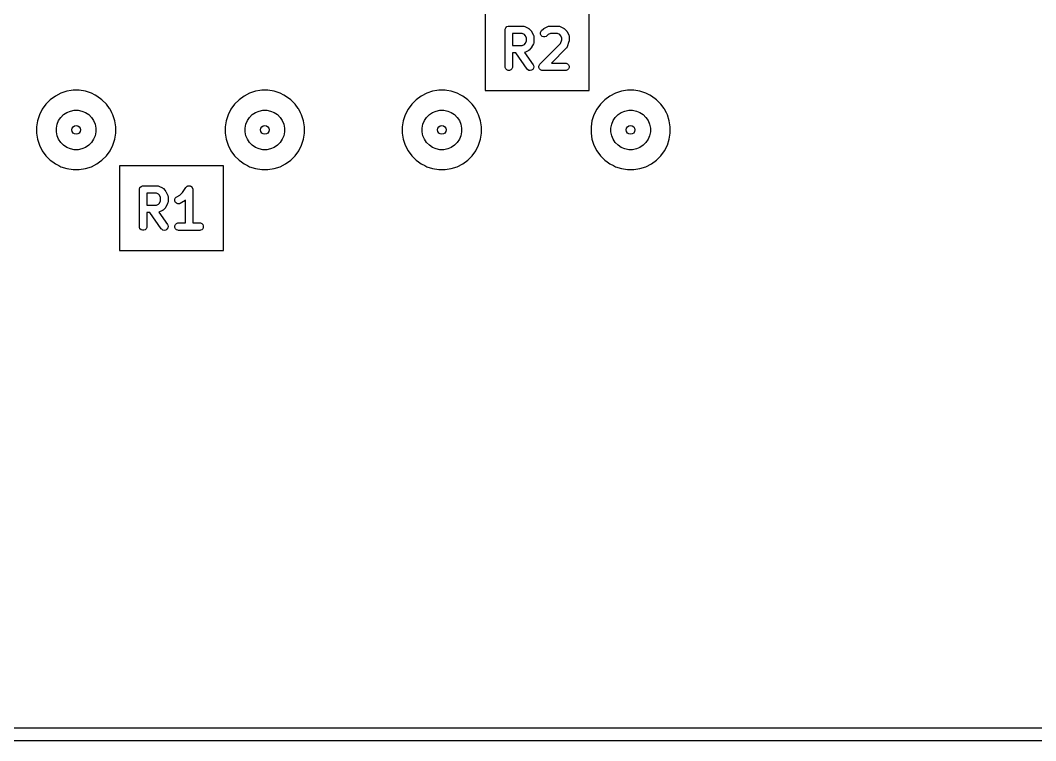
# Model space of a CAD drawing. Extents: x 20 to 124, y -124 to -20.
# Drawn here: x 44.34 to 85.34, y -124 to -94.91 of the extents above; entities that cross this region are included whole.
import ezdxf

# ---------------------------------------------------------------- set-up
doc = ezdxf.new("R2010")
doc.units = 0
doc.layers.add('BLACK', color=7, linetype='CONTINUOUS')
doc.layers.add('WHITE', color=7, linetype='CONTINUOUS')

msp = doc.modelspace()

# ---------------------------------------------------------------- linework, layer by layer
at = {"layer": 'BLACK', "linetype": 'CONTINUOUS'}
for p, q in [((63.112357, -94.333603), (63.112357, -97.749155)), ((67.310797, -97.749155), (67.310797, -94.333603)), ((63.917857, -95.290828), (63.920739, -95.261564)), ((63.917857, -96.790828), (63.917857, -95.290828)), ((63.920739, -95.261564), (63.943137, -95.207492)), ((63.943137, -95.207492), (63.984521, -95.166108)), ((63.984521, -95.166108), (64.038593, -95.14371)), ((64.038593, -95.14371), (64.067857, -95.140828)), ((64.067857, -95.140828), (64.639286, -95.140828)), ((64.603876, -95.440828), (64.217857, -95.440828)), ((64.217857, -95.440828), (64.217857, -95.926542)), ((64.69329, -95.485535), (64.603876, -95.440828)), ((64.639286, -95.140828), (64.66855, -95.14371)), ((64.66855, -95.14371), (64.67353, -95.145773)), ((64.67353, -95.145773), (64.678905, -95.146155)), ((64.678905, -95.146155), (64.706368, -95.156664)), ((64.730294, -95.522539), (64.69329, -95.485535)), ((64.706368, -95.156664), (64.849225, -95.228093)), ((64.775, -95.611951), (64.730294, -95.522539)), ((64.849225, -95.228093), (64.86182, -95.236021)), ((64.86182, -95.236021), (64.865477, -95.237536)), ((64.865477, -95.237536), (64.869594, -95.240915)), ((64.869594, -95.240915), (64.874111, -95.243758)), ((64.874111, -95.243758), (64.876708, -95.246752)), ((64.876708, -95.246752), (64.888208, -95.25619)), ((64.888208, -95.25619), (64.959637, -95.327618)), ((64.959637, -95.327618), (64.969079, -95.339123)), ((64.969079, -95.339123), (64.972071, -95.341718)), ((64.972071, -95.341718), (64.97491, -95.346228)), ((64.97491, -95.346228), (64.978292, -95.350349)), ((64.978292, -95.350349), (64.979807, -95.354008)), ((64.979807, -95.354008), (64.987736, -95.366603)), ((64.987736, -95.366603), (65.059164, -95.509461)), ((65.059164, -95.509461), (65.069674, -95.536924)), ((65.349311, -95.404422), (65.371708, -95.35035)), ((65.349311, -95.462948), (65.349311, -95.404422)), ((65.371708, -95.51702), (65.349311, -95.462948)), ((65.371708, -95.35035), (65.390363, -95.327619)), ((65.413094, -95.558406), (65.371708, -95.51702)), ((65.390363, -95.327619), (65.461791, -95.256191)), ((65.461791, -95.256191), (65.473293, -95.24675)), ((65.473293, -95.24675), (65.475889, -95.243758)), ((65.475889, -95.243758), (65.480398, -95.240919)), ((65.480398, -95.240919), (65.484521, -95.237536)), ((65.484521, -95.237536), (65.488183, -95.236019)), ((65.488183, -95.236019), (65.500775, -95.228093)), ((65.500775, -95.228093), (65.643633, -95.156664)), ((65.656711, -95.485535), (65.602495, -95.539751)), ((65.643633, -95.156664), (65.671096, -95.146154)), ((65.746125, -95.440828), (65.656711, -95.485535)), ((65.671096, -95.146154), (65.676473, -95.145771)), ((65.676473, -95.145771), (65.681451, -95.14371)), ((65.681451, -95.14371), (65.710715, -95.140828)), ((65.710715, -95.140828), (66.067857, -95.140828)), ((66.032447, -95.440828), (65.746125, -95.440828)), ((66.121861, -95.485535), (66.032447, -95.440828)), ((66.067857, -95.140828), (66.097121, -95.14371)), ((66.097121, -95.14371), (66.102098, -95.145771)), ((66.102098, -95.145771), (66.107476, -95.146154)), ((66.107476, -95.146154), (66.134939, -95.156664)), ((66.158865, -95.522539), (66.121861, -95.485535)), ((66.134939, -95.156664), (66.277797, -95.228093)), ((66.203572, -95.611952), (66.158865, -95.522539)), ((66.277797, -95.228093), (66.29039, -95.23602)), ((66.29039, -95.23602), (66.29405, -95.237536)), ((66.29405, -95.237536), (66.298169, -95.240917)), ((66.298169, -95.240917), (66.302683, -95.243758)), ((66.302683, -95.243758), (66.305279, -95.246751)), ((66.305279, -95.246751), (66.316781, -95.256191)), ((66.316781, -95.256191), (66.388209, -95.327619)), ((66.388209, -95.327619), (66.397649, -95.339121)), ((66.397649, -95.339121), (66.400642, -95.341717)), ((66.400642, -95.341717), (66.40348, -95.346226)), ((66.40348, -95.346226), (66.406864, -95.350349)), ((66.406864, -95.350349), (66.40838, -95.354011)), ((66.40838, -95.354011), (66.416307, -95.366603)), ((66.416307, -95.366603), (66.487736, -95.509459)), ((66.487736, -95.509459), (66.498245, -95.536923)), ((64.217857, -95.926542), (64.603876, -95.926542)), ((64.603876, -95.926542), (64.693288, -95.881836)), ((64.693288, -95.881836), (64.730293, -95.844831)), ((64.730293, -95.844831), (64.775, -95.755418)), ((64.775, -95.755418), (64.775, -95.611951)), ((65.059164, -95.857909), (64.987736, -96.000767)), ((65.069674, -95.830446), (65.059164, -95.857909)), ((65.069674, -95.536924), (65.070055, -95.542299)), ((65.070055, -95.82507), (65.069674, -95.830446)), ((65.070055, -95.542299), (65.072118, -95.547278)), ((65.072118, -95.820092), (65.070055, -95.82507)), ((65.072118, -95.547278), (65.075, -95.576542)), ((65.075, -95.790828), (65.072118, -95.820092)), ((65.075, -95.576542), (65.075, -95.790828)), ((65.318934, -96.684762), (66.151038, -95.852657)), ((65.467166, -95.580803), (65.413094, -95.558406)), ((65.525692, -95.580803), (65.467166, -95.580803)), ((65.579764, -95.558406), (65.525692, -95.580803)), ((65.602495, -95.539751), (65.579764, -95.558406)), ((66.151038, -95.852657), (66.203572, -95.695059)), ((66.203572, -95.695059), (66.203572, -95.611952)), ((66.495874, -95.766835), (66.424445, -95.98112)), ((66.499173, -95.752325), (66.495874, -95.766835)), ((66.498245, -95.536923), (66.498626, -95.542297)), ((66.498626, -95.542297), (66.50069, -95.547278)), ((66.50069, -95.748664), (66.499173, -95.752325)), ((66.50069, -95.547278), (66.503572, -95.576542)), ((66.501212, -95.743355), (66.50069, -95.748664)), ((66.502394, -95.738161), (66.501212, -95.743355)), ((66.503572, -95.7194), (66.502113, -95.734211)), ((66.502113, -95.734211), (66.502394, -95.738161)), ((66.503572, -95.576542), (66.503572, -95.7194)), ((64.346902, -96.226542), (64.217857, -96.226542)), ((64.217857, -96.226542), (64.217857, -96.790828)), ((64.802115, -96.876847), (64.346902, -96.226542)), ((64.706368, -96.210706), (64.702933, -96.21202)), ((64.702933, -96.21202), (65.047885, -96.704809)), ((64.849225, -96.139278), (64.706368, -96.210706)), ((64.861818, -96.13135), (64.849225, -96.139278)), ((64.865478, -96.129835), (64.861818, -96.13135)), ((64.869597, -96.126453), (64.865478, -96.129835)), ((64.874111, -96.123613), (64.869597, -96.126453)), ((64.876707, -96.120619), (64.874111, -96.123613)), ((64.888209, -96.11118), (64.876707, -96.120619)), ((64.959638, -96.039751), (64.888209, -96.11118)), ((64.969079, -96.028246), (64.959638, -96.039751)), ((64.972071, -96.025652), (64.969079, -96.028246)), ((64.974909, -96.021142), (64.972071, -96.025652)), ((64.978293, -96.01702), (64.974909, -96.021142)), ((64.979809, -96.013358), (64.978293, -96.01702)), ((64.987736, -96.000767), (64.979809, -96.013358)), ((66.388209, -96.039751), (65.787132, -96.640828)), ((66.406864, -96.017021), (66.388209, -96.039751)), ((66.408927, -96.012039), (66.406864, -96.017021)), ((66.412457, -96.00797), (66.408927, -96.012039)), ((66.424445, -95.98112), (66.412457, -96.00797)), ((65.047885, -96.704809), (65.062306, -96.730435)), ((65.062306, -96.730435), (65.074965, -96.787577)), ((65.277882, -96.761565), (65.300279, -96.707493)), ((65.300279, -96.707493), (65.318934, -96.684762)), ((65.787132, -96.640828), (66.353572, -96.640828)), ((66.353572, -96.640828), (66.382836, -96.64371)), ((66.382836, -96.64371), (66.436908, -96.666108)), ((66.436908, -96.666108), (66.478292, -96.707492)), ((66.478292, -96.707492), (66.50069, -96.761564)), ((63.920739, -96.820092), (63.917857, -96.790828)), ((63.943137, -96.874164), (63.920739, -96.820092)), ((63.984521, -96.915548), (63.943137, -96.874164)), ((64.038593, -96.937946), (63.984521, -96.915548)), ((64.097121, -96.937946), (64.038593, -96.937946)), ((64.151193, -96.915548), (64.097121, -96.937946)), ((64.192577, -96.874164), (64.151193, -96.915548)), ((64.214975, -96.820092), (64.192577, -96.874164)), ((64.217857, -96.790828), (64.214975, -96.820092)), ((64.821258, -96.899169), (64.802115, -96.876847)), ((64.870615, -96.930622), (64.821258, -96.899169)), ((64.928251, -96.940793), (64.870615, -96.930622)), ((64.985393, -96.928134), (64.928251, -96.940793)), ((65.033341, -96.89457), (64.985393, -96.928134)), ((65.064794, -96.845213), (65.033341, -96.89457)), ((65.074965, -96.787577), (65.064794, -96.845213)), ((65.277882, -96.820091), (65.277882, -96.761565)), ((65.300279, -96.874163), (65.277882, -96.820091)), ((65.341665, -96.915549), (65.300279, -96.874163)), ((65.372048, -96.928134), (65.341665, -96.915549)), ((65.395736, -96.937946), (65.372048, -96.928134)), ((65.425, -96.940828), (65.395736, -96.937946)), ((66.353572, -96.940828), (65.425, -96.940828)), ((66.382836, -96.937946), (66.353572, -96.940828)), ((66.436908, -96.915548), (66.382836, -96.937946)), ((66.478292, -96.874164), (66.436908, -96.915548)), ((66.50069, -96.820092), (66.478292, -96.874164)), ((66.50069, -96.761564), (66.50069, -96.820092)), ((45.756151, -97.968632), (45.55235, -98.116701)), ((45.980616, -97.85426), (45.756151, -97.968632)), ((46.220214, -97.77641), (45.980616, -97.85426)), ((46.392295, -97.749155), (46.220214, -97.77641)), ((46.469038, -97.737), (46.392295, -97.749155)), ((46.720962, -97.737), (46.469038, -97.737)), ((46.969785, -97.77641), (46.720962, -97.737)), ((47.209383, -97.85426), (46.969785, -97.77641)), ((47.363747, -97.932913), (47.209383, -97.85426)), ((47.433845, -97.96863), (47.363747, -97.932913)), ((47.433847, -97.968631), (47.433845, -97.96863)), ((47.433848, -97.968632), (47.433847, -97.968631)), ((47.637649, -98.116701), (47.433848, -97.968632)), ((53.376151, -97.968632), (53.17235, -98.116701)), ((53.600616, -97.85426), (53.376151, -97.968632)), ((53.840214, -97.77641), (53.600616, -97.85426)), ((54.012295, -97.749155), (53.840214, -97.77641)), ((54.089038, -97.737), (54.012295, -97.749155)), ((54.340962, -97.737), (54.089038, -97.737)), ((54.589785, -97.77641), (54.340962, -97.737)), ((54.829383, -97.85426), (54.589785, -97.77641)), ((54.983747, -97.932913), (54.829383, -97.85426)), ((55.053845, -97.96863), (54.983747, -97.932913)), ((55.053847, -97.968631), (55.053845, -97.96863)), ((55.053848, -97.968632), (55.053847, -97.968631)), ((55.257649, -98.116701), (55.053848, -97.968632)), ((60.526151, -97.968632), (60.32235, -98.116701)), ((60.750616, -97.85426), (60.526151, -97.968632)), ((60.990214, -97.77641), (60.750616, -97.85426)), ((61.162295, -97.749155), (60.990214, -97.77641)), ((61.239038, -97.737), (61.162295, -97.749155)), ((61.490962, -97.737), (61.239038, -97.737)), ((61.567705, -97.749155), (61.490962, -97.737)), ((61.739785, -97.77641), (61.567705, -97.749155)), ((61.979383, -97.85426), (61.739785, -97.77641)), ((62.133747, -97.932913), (61.979383, -97.85426)), ((62.203845, -97.96863), (62.133747, -97.932913)), ((62.203847, -97.968631), (62.203845, -97.96863)), ((62.203848, -97.968632), (62.203847, -97.968631)), ((62.407649, -98.116701), (62.203848, -97.968632)), ((63.112357, -97.749155), (67.310797, -97.749155)), ((68.146151, -97.968632), (67.94235, -98.116701)), ((68.370616, -97.85426), (68.146151, -97.968632)), ((68.610214, -97.77641), (68.370616, -97.85426)), ((68.782295, -97.749155), (68.610214, -97.77641)), ((68.859038, -97.737), (68.782295, -97.749155)), ((69.110962, -97.737), (68.859038, -97.737)), ((69.359785, -97.77641), (69.110962, -97.737)), ((69.599383, -97.85426), (69.359785, -97.77641)), ((69.753747, -97.932913), (69.599383, -97.85426)), ((69.823845, -97.96863), (69.753747, -97.932913)), ((69.823847, -97.968631), (69.823845, -97.96863)), ((69.823848, -97.968632), (69.823847, -97.968631)), ((70.027649, -98.116701), (69.823848, -97.968632)), ((45.374201, -98.29485), (45.226132, -98.498651)), ((45.374205, -98.294845), (45.374201, -98.29485)), ((45.552345, -98.116705), (45.374205, -98.294845)), ((45.55235, -98.116701), (45.552345, -98.116705)), ((47.637654, -98.116705), (47.637649, -98.116701)), ((47.815794, -98.294845), (47.637654, -98.116705)), ((47.815798, -98.29485), (47.815794, -98.294845)), ((47.944952, -98.472617), (47.815798, -98.29485)), ((52.994201, -98.29485), (52.846132, -98.498651)), ((52.994205, -98.294845), (52.994201, -98.29485)), ((53.172345, -98.116705), (52.994205, -98.294845)), ((53.17235, -98.116701), (53.172345, -98.116705)), ((55.257654, -98.116705), (55.257649, -98.116701)), ((55.435794, -98.294845), (55.257654, -98.116705)), ((55.435798, -98.29485), (55.435794, -98.294845)), ((55.564952, -98.472617), (55.435798, -98.29485)), ((60.144201, -98.29485), (59.996132, -98.498651)), ((60.144205, -98.294845), (60.144201, -98.29485)), ((60.322345, -98.116705), (60.144205, -98.294845)), ((60.32235, -98.116701), (60.322345, -98.116705)), ((62.407654, -98.116705), (62.407649, -98.116701)), ((62.585794, -98.294845), (62.407654, -98.116705)), ((62.585798, -98.29485), (62.585794, -98.294845)), ((62.714952, -98.472617), (62.585798, -98.29485)), ((67.764201, -98.29485), (67.616132, -98.498651)), ((67.764205, -98.294845), (67.764201, -98.29485)), ((67.942345, -98.116705), (67.764205, -98.294845)), ((67.94235, -98.116701), (67.942345, -98.116705)), ((70.027654, -98.116705), (70.027649, -98.116701)), ((70.205794, -98.294845), (70.027654, -98.116705)), ((70.205798, -98.29485), (70.205794, -98.294845)), ((70.334952, -98.472617), (70.205798, -98.29485)), ((45.11176, -98.723116), (45.03391, -98.962714)), ((45.226132, -98.498651), (45.11176, -98.723116)), ((45.976592, -98.829985), (46.087485, -98.719092)), ((46.087485, -98.719092), (46.217883, -98.631963)), ((46.217883, -98.631963), (46.362772, -98.571948)), ((46.362772, -98.571948), (46.516586, -98.541352)), ((46.516586, -98.541352), (46.673414, -98.541352)), ((46.673414, -98.541352), (46.827228, -98.571948)), ((46.827228, -98.571948), (46.972117, -98.631963)), ((46.972117, -98.631963), (47.102515, -98.719092)), ((47.102515, -98.719092), (47.213408, -98.829985)), ((47.96387, -98.498655), (47.944952, -98.472617)), ((48.036747, -98.641684), (47.96387, -98.498655)), ((48.078239, -98.723116), (48.036747, -98.641684)), ((48.078239, -98.723118), (48.078239, -98.723116)), ((48.078241, -98.723121), (48.078239, -98.723118)), ((48.15609, -98.962715), (48.078241, -98.723121)), ((52.73176, -98.723116), (52.65391, -98.962714)), ((52.846132, -98.498651), (52.73176, -98.723116)), ((53.596592, -98.829985), (53.707485, -98.719092)), ((53.707485, -98.719092), (53.837883, -98.631963)), ((53.837883, -98.631963), (53.982772, -98.571948)), ((53.982772, -98.571948), (54.136586, -98.541352)), ((54.136586, -98.541352), (54.293414, -98.541352)), ((54.293414, -98.541352), (54.447228, -98.571948)), ((54.447228, -98.571948), (54.592117, -98.631963)), ((54.592117, -98.631963), (54.722515, -98.719092)), ((54.722515, -98.719092), (54.833408, -98.829985)), ((55.58387, -98.498655), (55.564952, -98.472617)), ((55.656747, -98.641684), (55.58387, -98.498655)), ((55.698239, -98.723116), (55.656747, -98.641684)), ((55.698239, -98.723118), (55.698239, -98.723116)), ((55.698241, -98.723121), (55.698239, -98.723118)), ((55.77609, -98.962715), (55.698241, -98.723121)), ((59.88176, -98.723116), (59.80391, -98.962714)), ((59.996132, -98.498651), (59.88176, -98.723116)), ((60.746592, -98.829985), (60.857485, -98.719092)), ((60.857485, -98.719092), (60.987883, -98.631963)), ((60.987883, -98.631963), (61.132772, -98.571948)), ((61.132772, -98.571948), (61.286586, -98.541352)), ((61.286586, -98.541352), (61.443414, -98.541352)), ((61.443414, -98.541352), (61.597228, -98.571948)), ((61.597228, -98.571948), (61.742117, -98.631963)), ((61.742117, -98.631963), (61.872515, -98.719092)), ((61.872515, -98.719092), (61.983408, -98.829985)), ((62.73387, -98.498655), (62.714952, -98.472617)), ((62.806747, -98.641684), (62.73387, -98.498655)), ((62.848239, -98.723116), (62.806747, -98.641684)), ((62.848239, -98.723118), (62.848239, -98.723116)), ((62.848241, -98.723121), (62.848239, -98.723118)), ((62.92609, -98.962715), (62.848241, -98.723121)), ((67.50176, -98.723116), (67.42391, -98.962714)), ((67.616132, -98.498651), (67.50176, -98.723116)), ((68.366592, -98.829985), (68.477485, -98.719092)), ((68.477485, -98.719092), (68.607883, -98.631963)), ((68.607883, -98.631963), (68.752772, -98.571948)), ((68.752772, -98.571948), (68.906586, -98.541352)), ((68.906586, -98.541352), (69.063414, -98.541352)), ((69.063414, -98.541352), (69.217228, -98.571948)), ((69.217228, -98.571948), (69.362117, -98.631963)), ((69.362117, -98.631963), (69.492515, -98.719092)), ((69.492515, -98.719092), (69.603408, -98.829985)), ((70.35387, -98.498655), (70.334952, -98.472617)), ((70.426747, -98.641684), (70.35387, -98.498655)), ((70.468239, -98.723116), (70.426747, -98.641684)), ((70.468239, -98.723118), (70.468239, -98.723116)), ((70.468241, -98.723121), (70.468239, -98.723118)), ((70.54609, -98.962715), (70.468241, -98.723121)), ((45.03391, -98.962714), (44.9945, -99.211538)), ((44.9945, -99.211538), (44.9945, -99.463461)), ((45.798852, -99.259086), (45.829448, -99.105272)), ((45.829448, -99.105272), (45.889463, -98.960383)), ((45.889463, -98.960383), (45.976592, -98.829985)), ((47.213408, -98.829985), (47.300537, -98.960383)), ((47.300537, -98.960383), (47.360552, -99.105272)), ((47.360552, -99.105272), (47.391148, -99.259086)), ((48.1955, -99.211538), (48.15609, -98.962715)), ((48.1955, -99.463462), (48.1955, -99.211538)), ((52.65391, -98.962714), (52.6145, -99.211538)), ((52.6145, -99.211538), (52.6145, -99.463461)), ((53.418852, -99.259086), (53.449448, -99.105272)), ((53.449448, -99.105272), (53.509463, -98.960383)), ((53.509463, -98.960383), (53.596592, -98.829985)), ((54.833408, -98.829985), (54.920537, -98.960383)), ((54.920537, -98.960383), (54.980552, -99.105272)), ((54.980552, -99.105272), (55.011148, -99.259086)), ((55.8155, -99.211538), (55.77609, -98.962715)), ((55.8155, -99.463462), (55.8155, -99.211538)), ((59.80391, -98.962714), (59.7645, -99.211538)), ((59.7645, -99.211538), (59.7645, -99.463461)), ((60.568852, -99.259086), (60.599448, -99.105272)), ((60.599448, -99.105272), (60.659463, -98.960383)), ((60.659463, -98.960383), (60.746592, -98.829985)), ((61.983408, -98.829985), (62.070537, -98.960383)), ((62.070537, -98.960383), (62.130552, -99.105272)), ((62.130552, -99.105272), (62.161148, -99.259086)), ((62.9655, -99.211538), (62.92609, -98.962715)), ((62.9655, -99.463462), (62.9655, -99.211538)), ((67.42391, -98.962714), (67.3845, -99.211538)), ((67.3845, -99.211538), (67.3845, -99.463461)), ((68.188852, -99.259086), (68.219448, -99.105272)), ((68.219448, -99.105272), (68.279463, -98.960383)), ((68.279463, -98.960383), (68.366592, -98.829985)), ((69.603408, -98.829985), (69.690537, -98.960383)), ((69.690537, -98.960383), (69.750552, -99.105272)), ((69.750552, -99.105272), (69.781148, -99.259086)), ((70.5855, -99.211538), (70.54609, -98.962715)), ((70.5855, -99.463462), (70.5855, -99.211538)), ((44.9945, -99.463461), (45.03391, -99.712285)), ((45.798852, -99.415914), (45.798852, -99.259086)), ((45.829448, -99.569728), (45.798852, -99.415914)), ((45.889463, -99.714617), (45.829448, -99.569728)), ((47.360552, -99.569728), (47.300537, -99.714617)), ((47.391148, -99.415914), (47.360552, -99.569728)), ((47.391148, -99.259086), (47.391148, -99.415914)), ((48.15609, -99.712285), (48.1955, -99.463462)), ((52.6145, -99.463461), (52.65391, -99.712285)), ((53.418852, -99.415914), (53.418852, -99.259086)), ((53.449448, -99.569728), (53.418852, -99.415914)), ((53.509463, -99.714617), (53.449448, -99.569728)), ((54.980552, -99.569728), (54.920537, -99.714617)), ((55.011148, -99.415914), (54.980552, -99.569728)), ((55.011148, -99.259086), (55.011148, -99.415914)), ((55.77609, -99.712285), (55.8155, -99.463462)), ((59.7645, -99.463461), (59.80391, -99.712285)), ((60.568852, -99.415914), (60.568852, -99.259086)), ((60.599448, -99.569728), (60.568852, -99.415914)), ((60.659463, -99.714617), (60.599448, -99.569728)), ((62.130552, -99.569728), (62.070537, -99.714617)), ((62.161148, -99.415914), (62.130552, -99.569728)), ((62.161148, -99.259086), (62.161148, -99.415914)), ((62.92609, -99.712285), (62.9655, -99.463462)), ((67.3845, -99.463461), (67.42391, -99.712285)), ((68.188852, -99.415914), (68.188852, -99.259086)), ((68.219448, -99.569728), (68.188852, -99.415914)), ((68.279463, -99.714617), (68.219448, -99.569728)), ((69.750552, -99.569728), (69.690537, -99.714617)), ((69.781148, -99.415914), (69.750552, -99.569728)), ((69.781148, -99.259086), (69.781148, -99.415914)), ((70.54609, -99.712285), (70.5855, -99.463462)), ((45.03391, -99.712285), (45.11176, -99.951883)), ((45.11176, -99.951883), (45.226132, -100.176348)), ((45.976592, -99.845015), (45.889463, -99.714617)), ((46.087485, -99.955908), (45.976592, -99.845015)), ((46.217883, -100.043037), (46.087485, -99.955908)), ((47.102515, -99.955908), (46.972117, -100.043037)), ((47.213408, -99.845015), (47.102515, -99.955908)), ((47.300537, -99.714617), (47.213408, -99.845015)), ((47.96387, -100.176345), (48.078241, -99.951879)), ((48.078241, -99.951879), (48.15609, -99.712285)), ((52.65391, -99.712285), (52.73176, -99.951883)), ((52.73176, -99.951883), (52.846132, -100.176348)), ((53.596592, -99.845015), (53.509463, -99.714617)), ((53.707485, -99.955908), (53.596592, -99.845015)), ((53.837883, -100.043037), (53.707485, -99.955908)), ((54.722515, -99.955908), (54.592117, -100.043037)), ((54.833408, -99.845015), (54.722515, -99.955908)), ((54.920537, -99.714617), (54.833408, -99.845015)), ((55.58387, -100.176345), (55.698241, -99.951879)), ((55.698241, -99.951879), (55.77609, -99.712285)), ((59.80391, -99.712285), (59.88176, -99.951883)), ((59.88176, -99.951883), (59.996132, -100.176348)), ((60.746592, -99.845015), (60.659463, -99.714617)), ((60.857485, -99.955908), (60.746592, -99.845015)), ((60.987883, -100.043037), (60.857485, -99.955908)), ((61.872515, -99.955908), (61.742117, -100.043037)), ((61.983408, -99.845015), (61.872515, -99.955908)), ((62.070537, -99.714617), (61.983408, -99.845015)), ((62.73387, -100.176345), (62.848241, -99.951879)), ((62.848241, -99.951879), (62.92609, -99.712285)), ((67.42391, -99.712285), (67.50176, -99.951883)), ((67.50176, -99.951883), (67.616132, -100.176348)), ((68.366592, -99.845015), (68.279463, -99.714617)), ((68.477485, -99.955908), (68.366592, -99.845015)), ((68.607883, -100.043037), (68.477485, -99.955908)), ((69.492515, -99.955908), (69.362117, -100.043037)), ((69.603408, -99.845015), (69.492515, -99.955908)), ((69.690537, -99.714617), (69.603408, -99.845015)), ((70.35387, -100.176345), (70.468241, -99.951879)), ((70.468241, -99.951879), (70.54609, -99.712285)), ((45.226132, -100.176348), (45.374201, -100.380149)), ((45.374201, -100.380149), (45.374205, -100.380154)), ((45.374205, -100.380154), (45.552345, -100.558294)), ((46.362772, -100.103052), (46.217883, -100.043037)), ((46.516586, -100.133648), (46.362772, -100.103052)), ((46.673414, -100.133648), (46.516586, -100.133648)), ((46.827228, -100.103052), (46.673414, -100.133648)), ((46.972117, -100.043037), (46.827228, -100.103052)), ((47.637656, -100.558293), (47.815793, -100.380156)), ((47.815793, -100.380156), (47.96387, -100.176345)), ((52.846132, -100.176348), (52.994201, -100.380149)), ((52.994201, -100.380149), (52.994205, -100.380154)), ((52.994205, -100.380154), (53.172345, -100.558294)), ((53.982772, -100.103052), (53.837883, -100.043037)), ((54.136586, -100.133648), (53.982772, -100.103052)), ((54.293414, -100.133648), (54.136586, -100.133648)), ((54.447228, -100.103052), (54.293414, -100.133648)), ((54.592117, -100.043037), (54.447228, -100.103052)), ((55.257656, -100.558293), (55.435793, -100.380156)), ((55.435793, -100.380156), (55.58387, -100.176345)), ((59.996132, -100.176348), (60.144201, -100.380149)), ((60.144201, -100.380149), (60.144205, -100.380154)), ((60.144205, -100.380154), (60.322345, -100.558294)), ((61.132772, -100.103052), (60.987883, -100.043037)), ((61.286586, -100.133648), (61.132772, -100.103052)), ((61.443414, -100.133648), (61.286586, -100.133648)), ((61.597228, -100.103052), (61.443414, -100.133648)), ((61.742117, -100.043037), (61.597228, -100.103052)), ((62.407656, -100.558293), (62.585793, -100.380156)), ((62.585793, -100.380156), (62.73387, -100.176345)), ((67.616132, -100.176348), (67.764201, -100.380149)), ((67.764201, -100.380149), (67.764205, -100.380154)), ((67.764205, -100.380154), (67.942345, -100.558294)), ((68.752772, -100.103052), (68.607883, -100.043037)), ((68.906586, -100.133648), (68.752772, -100.103052)), ((69.063414, -100.133648), (68.906586, -100.133648)), ((69.217228, -100.103052), (69.063414, -100.133648)), ((69.362117, -100.043037), (69.217228, -100.103052)), ((70.027656, -100.558293), (70.205793, -100.380156)), ((70.205793, -100.380156), (70.35387, -100.176345)), ((45.552345, -100.558294), (45.55235, -100.558298)), ((45.55235, -100.558298), (45.652147, -100.630804)), ((45.652147, -100.630804), (45.756155, -100.70637)), ((45.756155, -100.70637), (45.899184, -100.779247)), ((45.899184, -100.779247), (45.980616, -100.820739)), ((45.980616, -100.820739), (45.980618, -100.820739)), ((45.980618, -100.820739), (45.980621, -100.820741)), ((45.980621, -100.820741), (46.220215, -100.89859)), ((46.969785, -100.89859), (47.209379, -100.820741)), ((47.209379, -100.820741), (47.433845, -100.70637)), ((47.433845, -100.70637), (47.487213, -100.667595)), ((47.487213, -100.667595), (47.537854, -100.630804)), ((47.537854, -100.630804), (47.637649, -100.558298)), ((47.637647, -100.558298), (47.637656, -100.558293)), ((47.637649, -100.558298), (47.637647, -100.558298)), ((52.539072, -100.782484), (48.342357, -100.782484)), ((48.342357, -100.782484), (48.342357, -104.199155)), ((52.539072, -104.199155), (52.539072, -100.782484)), ((53.172345, -100.558294), (53.17235, -100.558298)), ((53.17235, -100.558298), (53.272147, -100.630804)), ((53.272147, -100.630804), (53.376155, -100.70637)), ((53.376155, -100.70637), (53.519184, -100.779247)), ((53.519184, -100.779247), (53.600616, -100.820739)), ((53.600616, -100.820739), (53.600618, -100.820739)), ((53.600618, -100.820739), (53.600621, -100.820741)), ((53.600621, -100.820741), (53.840215, -100.89859)), ((54.589785, -100.89859), (54.829379, -100.820741)), ((54.829379, -100.820741), (55.053845, -100.70637)), ((55.053845, -100.70637), (55.257656, -100.558293)), ((60.322345, -100.558294), (60.32235, -100.558298)), ((60.32235, -100.558298), (60.422147, -100.630804)), ((60.422147, -100.630804), (60.526155, -100.70637)), ((60.526155, -100.70637), (60.669184, -100.779247)), ((60.669184, -100.779247), (60.750616, -100.820739)), ((60.750616, -100.820739), (60.750618, -100.820739)), ((60.750618, -100.820739), (60.750621, -100.820741)), ((60.750621, -100.820741), (60.990215, -100.89859)), ((61.739785, -100.89859), (61.979379, -100.820741)), ((61.979379, -100.820741), (62.203845, -100.70637)), ((62.203845, -100.70637), (62.407656, -100.558293)), ((67.942345, -100.558294), (67.94235, -100.558298)), ((67.94235, -100.558298), (68.042147, -100.630804)), ((68.042147, -100.630804), (68.146155, -100.70637)), ((68.146155, -100.70637), (68.289184, -100.779247)), ((68.289184, -100.779247), (68.370616, -100.820739)), ((68.370616, -100.820739), (68.370618, -100.820739)), ((68.370618, -100.820739), (68.370621, -100.820741)), ((68.370621, -100.820741), (68.610215, -100.89859)), ((69.359785, -100.89859), (69.599379, -100.820741)), ((69.599379, -100.820741), (69.823845, -100.70637)), ((69.823845, -100.70637), (70.027656, -100.558293)), ((46.220215, -100.89859), (46.469038, -100.938)), ((46.469038, -100.938), (46.469039, -100.938)), ((46.469039, -100.938), (46.720961, -100.938)), ((46.720961, -100.938), (46.720962, -100.938)), ((46.720962, -100.938), (46.969785, -100.89859)), ((53.840215, -100.89859), (54.089038, -100.938)), ((54.089038, -100.938), (54.089039, -100.938)), ((54.089039, -100.938), (54.340961, -100.938)), ((54.340961, -100.938), (54.340962, -100.938)), ((54.340962, -100.938), (54.589785, -100.89859)), ((60.990215, -100.89859), (61.239038, -100.938)), ((61.239038, -100.938), (61.239039, -100.938)), ((61.239039, -100.938), (61.490961, -100.938)), ((61.490961, -100.938), (61.490962, -100.938)), ((61.490962, -100.938), (61.739785, -100.89859)), ((68.610215, -100.89859), (68.859038, -100.938)), ((68.859038, -100.938), (68.859039, -100.938)), ((68.859039, -100.938), (69.110961, -100.938)), ((69.110961, -100.938), (69.110962, -100.938)), ((69.110962, -100.938), (69.359785, -100.89859)), ((49.150739, -101.711564), (49.173137, -101.657492)), ((49.173137, -101.657492), (49.214521, -101.616108)), ((49.214521, -101.616108), (49.268593, -101.59371)), ((49.268593, -101.59371), (49.297857, -101.590828)), ((49.297857, -101.590828), (49.869286, -101.590828)), ((49.869286, -101.590828), (49.89855, -101.59371)), ((49.89855, -101.59371), (49.90353, -101.595773)), ((49.90353, -101.595773), (49.908905, -101.596155)), ((49.908905, -101.596155), (49.936368, -101.606664)), ((49.936368, -101.606664), (50.079225, -101.678093)), ((50.895573, -101.859551), (51.030193, -101.657623)), ((51.030193, -101.657623), (51.030259, -101.657542)), ((51.030259, -101.657542), (51.03028, -101.657492)), ((51.03028, -101.657492), (51.030391, -101.65738)), ((51.030391, -101.65738), (51.048823, -101.634872)), ((51.048823, -101.634872), (51.061165, -101.626606)), ((51.061165, -101.626606), (51.071664, -101.616108)), ((51.071664, -101.616108), (51.08524, -101.610484)), ((51.08524, -101.610484), (51.097453, -101.602306)), ((51.097453, -101.602306), (51.112014, -101.599393)), ((51.112014, -101.599393), (51.125736, -101.59371)), ((51.125736, -101.59371), (51.140433, -101.59371)), ((51.140433, -101.59371), (51.154843, -101.590828)), ((51.154843, -101.590828), (51.169413, -101.59371)), ((51.169413, -101.59371), (51.184264, -101.59371)), ((51.184264, -101.59371), (51.197838, -101.599332)), ((51.197838, -101.599332), (51.212257, -101.602185)), ((51.212257, -101.602185), (51.224617, -101.610425)), ((51.224617, -101.610425), (51.238336, -101.616108)), ((51.238336, -101.616108), (51.248725, -101.626497)), ((51.248725, -101.626497), (51.260956, -101.634651)), ((51.260956, -101.634651), (51.269221, -101.646993)), ((51.269221, -101.646993), (51.27972, -101.657492)), ((51.27972, -101.657492), (51.285343, -101.671068)), ((51.285343, -101.671068), (51.293522, -101.683281)), ((49.147857, -101.740828), (49.150739, -101.711564)), ((49.147857, -103.240828), (49.147857, -101.740828)), ((49.833876, -101.890828), (49.447857, -101.890828)), ((49.447857, -101.890828), (49.447857, -102.376542)), ((49.92329, -101.935535), (49.833876, -101.890828)), ((49.960294, -101.972539), (49.92329, -101.935535)), ((50.005, -102.061951), (49.960294, -101.972539)), ((50.005, -102.205418), (50.005, -102.061951)), ((50.079225, -101.678093), (50.09182, -101.686021)), ((50.09182, -101.686021), (50.095477, -101.687536)), ((50.095477, -101.687536), (50.099594, -101.690915)), ((50.099594, -101.690915), (50.104111, -101.693758)), ((50.104111, -101.693758), (50.106708, -101.696752)), ((50.106708, -101.696752), (50.118208, -101.70619)), ((50.118208, -101.70619), (50.189637, -101.777618)), ((50.189637, -101.777618), (50.199079, -101.789123)), ((50.199079, -101.789123), (50.202071, -101.791718)), ((50.202071, -101.791718), (50.20491, -101.796228)), ((50.20491, -101.796228), (50.208292, -101.800349)), ((50.208292, -101.800349), (50.209807, -101.804008)), ((50.209807, -101.804008), (50.217736, -101.816603)), ((50.217736, -101.816603), (50.289164, -101.959461)), ((50.289164, -101.959461), (50.299674, -101.986924)), ((50.299674, -101.986924), (50.300055, -101.992299)), ((50.300055, -101.992299), (50.302118, -101.997278)), ((50.302118, -101.997278), (50.305, -102.026542)), ((50.305, -102.026542), (50.305, -102.240828)), ((50.596114, -102.095116), (50.634461, -102.050901)), ((50.634461, -102.050901), (50.659347, -102.035236)), ((50.659347, -102.035236), (50.780432, -101.974692)), ((50.780432, -101.974692), (50.895573, -101.859551)), ((51.293522, -101.683281), (51.296434, -101.697843)), ((51.296434, -101.697843), (51.302118, -101.711564)), ((51.302118, -101.711564), (51.304969, -101.740516)), ((51.304969, -101.740516), (51.305, -101.74067)), ((51.305, -101.74067), (51.304989, -101.740722)), ((51.304989, -101.740722), (51.305, -101.740828)), ((51.305, -101.740828), (51.305, -103.090828)), ((49.447857, -102.376542), (49.833876, -102.376542)), ((49.833876, -102.376542), (49.923288, -102.331836)), ((49.923288, -102.331836), (49.960293, -102.294831)), ((49.960293, -102.294831), (50.005, -102.205418)), ((50.189638, -102.489751), (50.118209, -102.56118)), ((50.199079, -102.478246), (50.189638, -102.489751)), ((50.202071, -102.475652), (50.199079, -102.478246)), ((50.204909, -102.471142), (50.202071, -102.475652)), ((50.208293, -102.46702), (50.204909, -102.471142)), ((50.209809, -102.463358), (50.208293, -102.46702)), ((50.217736, -102.450767), (50.209809, -102.463358)), ((50.289164, -102.307909), (50.217736, -102.450767)), ((50.299674, -102.280446), (50.289164, -102.307909)), ((50.300055, -102.27507), (50.299674, -102.280446)), ((50.302118, -102.270092), (50.300055, -102.27507)), ((50.305, -102.240828), (50.302118, -102.270092)), ((50.577607, -102.150639), (50.596114, -102.095116)), ((50.581756, -102.209019), (50.577607, -102.150639)), ((50.60793, -102.261368), (50.581756, -102.209019)), ((50.652145, -102.299715), (50.60793, -102.261368)), ((50.707668, -102.318222), (50.652145, -102.299715)), ((50.766048, -102.314073), (50.707668, -102.318222)), ((50.793511, -102.303564), (50.766048, -102.314073)), ((50.936368, -102.232135), (50.793511, -102.303564)), ((50.948961, -102.224207), (50.936368, -102.232135)), ((50.952621, -102.222692), (50.948961, -102.224207)), ((50.95674, -102.21931), (50.952621, -102.222692)), ((50.961254, -102.21647), (50.95674, -102.21931)), ((50.96385, -102.213476), (50.961254, -102.21647)), ((50.975352, -102.204037), (50.96385, -102.213476)), ((51.005, -102.174389), (50.975352, -102.204037)), ((51.005, -103.090828), (51.005, -102.174389)), ((49.576902, -102.676542), (49.447857, -102.676542)), ((49.447857, -102.676542), (49.447857, -103.240828)), ((50.032115, -103.326847), (49.576902, -102.676542)), ((49.936368, -102.660706), (49.932933, -102.66202)), ((49.932933, -102.66202), (50.277885, -103.154809)), ((50.079225, -102.589278), (49.936368, -102.660706)), ((50.091818, -102.58135), (50.079225, -102.589278)), ((50.095478, -102.579835), (50.091818, -102.58135)), ((50.099597, -102.576453), (50.095478, -102.579835)), ((50.104111, -102.573613), (50.099597, -102.576453)), ((50.106707, -102.570619), (50.104111, -102.573613)), ((50.118209, -102.56118), (50.106707, -102.570619)), ((49.150739, -103.270092), (49.147857, -103.240828)), ((49.173137, -103.324164), (49.150739, -103.270092)), ((49.444975, -103.270092), (49.422577, -103.324164)), ((49.447857, -103.240828), (49.444975, -103.270092)), ((50.294794, -103.295213), (50.263341, -103.34457)), ((50.277885, -103.154809), (50.292306, -103.180435)), ((50.292306, -103.180435), (50.304965, -103.237577)), ((50.304965, -103.237577), (50.294794, -103.295213)), ((50.579311, -103.211564), (50.601709, -103.157492)), ((50.579311, -103.270092), (50.579311, -103.211564)), ((50.601709, -103.324164), (50.579311, -103.270092)), ((50.601709, -103.157492), (50.643093, -103.116108)), ((50.643093, -103.116108), (50.697165, -103.09371)), ((50.697165, -103.09371), (50.726429, -103.090828)), ((50.726429, -103.090828), (51.005, -103.090828)), ((51.305, -103.090828), (51.583572, -103.090828)), ((51.583572, -103.090828), (51.612836, -103.09371)), ((51.612836, -103.09371), (51.666908, -103.116108)), ((51.666908, -103.116108), (51.708292, -103.157492)), ((51.708292, -103.157492), (51.73069, -103.211564)), ((51.73069, -103.270092), (51.708292, -103.324164)), ((51.73069, -103.211564), (51.73069, -103.270092)), ((49.214521, -103.365548), (49.173137, -103.324164)), ((49.268593, -103.387946), (49.214521, -103.365548)), ((49.327121, -103.387946), (49.268593, -103.387946)), ((49.381193, -103.365548), (49.327121, -103.387946)), ((49.422577, -103.324164), (49.381193, -103.365548)), ((50.051258, -103.349169), (50.032115, -103.326847)), ((50.100615, -103.380622), (50.051258, -103.349169)), ((50.158251, -103.390793), (50.100615, -103.380622)), ((50.215393, -103.378134), (50.158251, -103.390793)), ((50.263341, -103.34457), (50.215393, -103.378134)), ((50.643093, -103.365548), (50.601709, -103.324164)), ((50.697165, -103.387946), (50.643093, -103.365548)), ((50.726429, -103.390828), (50.697165, -103.387946)), ((51.583572, -103.390828), (50.726429, -103.390828)), ((51.612836, -103.387946), (51.583572, -103.390828)), ((51.666908, -103.365548), (51.612836, -103.387946)), ((51.708292, -103.324164), (51.666908, -103.365548)), ((48.342357, -104.199155), (52.539072, -104.199155)), ((123.3755, -123.4995), (20.6245, -123.4995))]:
    msp.add_line(p, q, dxfattribs=at)
at = {"layer": 'BLACK'}
for centre in [(46.595, -99.3375), (54.215, -99.3375), (61.365, -99.3375), (68.985, -99.3375)]:
    msp.add_circle(centre, 0.175, dxfattribs=at)
at = {"layer": 'WHITE', "linetype": 'CONTINUOUS'}
msp.add_line((124, -124), (20, -124), dxfattribs=at)
at = {"layer": 'WHITE'}
for centre in [(46.595, -99.3375), (54.215, -99.3375), (61.365, -99.3375), (68.985, -99.3375)]:
    msp.add_circle(centre, 0.175, dxfattribs=at)

doc.saveas('drawing.dxf')
